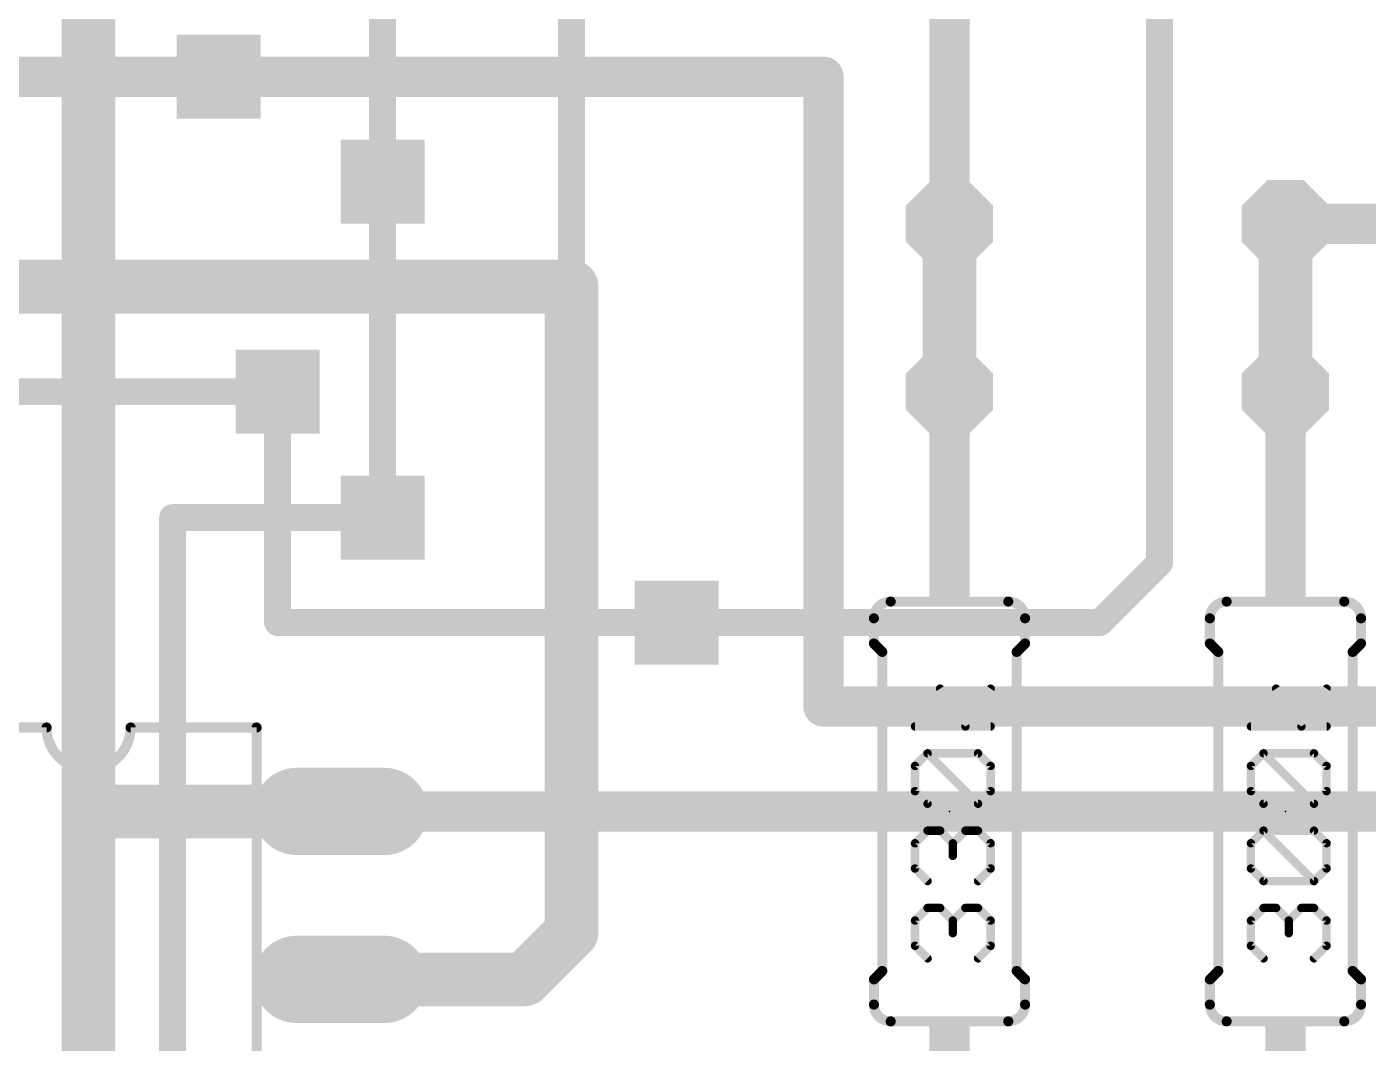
# Model space of a CAD drawing. Extents: x 0 to 165, y -10 to 137.
# Drawn here: x 99.08 to 119.36, y 36.5 to 51.87 of the extents above; entities that cross this region are included whole.
import ezdxf

# ---------------------------------------------------------------- set-up
doc = ezdxf.new("R2010")
doc.units = 0
for name, color, linetype in [('1', 14, 'CONTINUOUS'), ('16', 174, 'CONTINUOUS'), ('17', 94, 'CONTINUOUS'), ('18', 94, 'CONTINUOUS'), ('21', 251, 'CONTINUOUS'), ('23', 178, 'CONTINUOUS'), ('27', 251, 'CONTINUOUS'), ('51', 251, 'CONTINUOUS')]:
    doc.layers.add(name, color=color, linetype=linetype)

# ---------------------------------------------------------------- blocks, each defined once
blk = doc.blocks.new('RECT')
blk.add_solid([(-0.5, -0.5), (0.5, -0.5), (-0.5, 0.5), (0.5, 0.5)])
blk = doc.blocks.new('OCTAGONP')
at = {"const_width": 0.5}
blk.add_lwpolyline([(-0.25, -0.1036), (-0.25, 0.1036), (-0.1036, 0.25), (0.1036, 0.25), (0.25, 0.1036), (0.25, -0.1036), (0.1036, -0.25), (-0.1036, -0.25), (-0.25, -0.1036), (-0.25, 0.1036)], dxfattribs=at)
blk = doc.blocks.new('LONGP100')
at = {"const_width": 1}
blk.add_lwpolyline([(-0.5, 0), (0.5, 0)], dxfattribs=at)
at = {"const_width": 0.5}
for points in [[(-0.5, 0.25, 1), (-0.5, -0.25)], [(0.5, -0.25, 1), (0.5, 0.25)]]:
    blk.add_lwpolyline(points, format="xyb", dxfattribs=at)
blk = doc.blocks.new('SQUAREV')
blk.add_solid([(-0.5, -0.5), (0.5, -0.5), (-0.5, 0.5), (0.5, 0.5)])

msp = doc.modelspace()

# ---------------------------------------------------------------- linework, layer by layer
at = {"layer": '1'}
for points, const_width in [([(100.0125, 54.61), (100.0125, 40.005)], 0.8128), ([(101.98, 51.1175), (111.125, 51.1175)], 0.6096), ([(111.125, 51.1175), (111.125, 41.5925)], 0.6096), ([(104.4575, 44.45), (104.4575, 49.53)], 0.4064), ([(102.87, 46.355), (102.87, 42.8625)], 0.4064), ([(102.87, 42.8625), (108.9025, 42.8625)], 0.4064), ([(111.125, 41.5925), (121.285, 41.5925)], 0.6096), ([(100.0125, 40.005), (103.8225, 40.005)], 0.8128), ([(100.0125, 40.005), (100.0125, 19.05)], 0.8128), ([(103.8225, 40.005), (119.6975, 40.005)], 0.6096)]:
    msp.add_lwpolyline(points, dxfattribs=dict(at, const_width=const_width))
for points, const_width in [([(101.98, 51.2699, 1), (101.98, 50.9651)], 0.3048), ([(111.2774, 51.1175, 1), (110.9726, 51.1175)], 0.3048), ([(111.125, 50.9651, 1), (111.125, 51.2699)], 0.3048), ([(104.5591, 49.53, 1), (104.3559, 49.53)], 0.2032), ([(102.9716, 46.355, 1), (102.7684, 46.355)], 0.2032), ([(104.3559, 44.45, 1), (104.5591, 44.45)], 0.2032), ([(102.87, 42.9641, 1), (102.87, 42.7609)], 0.2032), ([(108.9025, 42.7609, 1), (108.9025, 42.9641)], 0.2032), ([(102.7684, 42.8625, 1), (102.9716, 42.8625)], 0.2032), ([(111.125, 41.7449, 1), (111.125, 41.4401)], 0.3048), ([(110.9726, 41.5925, 1), (111.2774, 41.5925)], 0.3048), ([(100.0125, 40.2082, 1), (100.0125, 39.8018)], 0.4064), ([(100.2157, 40.005, 1), (99.8093, 40.005)], 0.4064), ([(103.8225, 39.8018, 1), (103.8225, 40.2082)], 0.4064), ([(99.8093, 40.005, 1), (100.2157, 40.005)], 0.4064), ([(103.8225, 40.1574, 1), (103.8225, 39.8526)], 0.3048)]:
    msp.add_lwpolyline(points, format="xyb", dxfattribs=dict(at, const_width=const_width))
at = {"layer": '16'}
for points, const_width in [([(104.4575, 49.53), (104.4575, 58.1025)], 0.4064), ([(107.315, 47.9425), (107.315, 58.1025)], 0.4064), ([(116.205, 43.7605), (116.205, 57.4675)], 0.4064), ([(98.1075, 51.1175), (101.98, 51.1175)], 0.6096), ([(113.03, 46.355), (113.03, 48.895)], 0.8128), ([(118.11, 46.355), (118.11, 48.895)], 0.8128), ([(85.4075, 47.9425), (107.315, 47.9425)], 0.8128), ([(107.315, 47.9425), (107.315, 38.1749)], 0.8128), ([(92.3925, 46.355), (102.87, 46.355)], 0.4064), ([(101.2825, 20.955), (101.2825, 44.45)], 0.4064), ([(101.2825, 44.45), (104.4575, 44.45)], 0.4064), ([(115.307, 42.8625), (116.205, 43.7605)], 0.4064), ([(108.9025, 42.8625), (115.307, 42.8625)], 0.4064), ([(107.315, 38.1749), (106.6051, 37.465)], 0.8128), ([(106.6051, 37.465), (103.8225, 37.465)], 0.8128)]:
    msp.add_lwpolyline(points, dxfattribs=dict(at, const_width=const_width))
for points, const_width in [([(101.98, 50.9651, 1), (101.98, 51.2699)], 0.3048), ([(104.3559, 49.53, 1), (104.5591, 49.53)], 0.2032), ([(113.2332, 48.895, 1), (112.8268, 48.895)], 0.4064), ([(118.3132, 48.895, 1), (117.9068, 48.895)], 0.4064), ([(107.5182, 47.9425, 1), (107.1118, 47.9425)], 0.4064), ([(107.315, 47.7393, 1), (107.315, 48.1457)], 0.4064), ([(107.2134, 47.9425, 1), (107.4166, 47.9425)], 0.2032), ([(102.87, 46.2534, 1), (102.87, 46.4566)], 0.2032), ([(112.8268, 46.355, 1), (113.2332, 46.355)], 0.4064), ([(117.9068, 46.355, 1), (118.3132, 46.355)], 0.4064), ([(101.3841, 44.45, 1), (101.1809, 44.45)], 0.2032), ([(101.2825, 44.5516, 1), (101.2825, 44.3484)], 0.2032), ([(104.4575, 44.3484, 1), (104.4575, 44.5516)], 0.2032), ([(116.1034, 43.7605, 1), (116.3066, 43.7605)], 0.2032), ([(116.2768, 43.6887, 1), (116.1332, 43.8323)], 0.2032), ([(108.9025, 42.9641, 1), (108.9025, 42.7609)], 0.2032), ([(115.2352, 42.9343, 1), (115.3788, 42.7907)], 0.2032), ([(115.307, 42.7609, 1), (115.307, 42.9641)], 0.2032), ([(107.4587, 38.0312, 1), (107.1713, 38.3186)], 0.4064), ([(107.1118, 38.1749, 1), (107.5182, 38.1749)], 0.4064), ([(103.8225, 37.6682, 1), (103.8225, 37.2618)], 0.4064), ([(106.4614, 37.6087, 1), (106.7488, 37.3213)], 0.4064), ([(106.6051, 37.2618, 1), (106.6051, 37.6682)], 0.4064)]:
    msp.add_lwpolyline(points, format="xyb", dxfattribs=dict(at, const_width=const_width))
at = {"layer": '21'}
for points, const_width in [([(113.03, 50.8), (113.03, 51.181)], 0.6096), ([(113.03, 44.45), (113.03, 44.069)], 0.6096), ([(118.11, 44.45), (118.11, 44.069)], 0.6096), ([(113.919, 43.18), (112.141, 43.18)], 0.1524), ([(118.999, 43.18), (117.221, 43.18)], 0.1524), ([(111.887, 42.926), (111.887, 42.545)], 0.1524), ([(114.173, 42.926), (114.173, 42.545)], 0.1524), ([(116.967, 42.926), (116.967, 42.545)], 0.1524), ([(119.253, 42.926), (119.253, 42.545)], 0.1524), ([(112.014, 42.418), (111.887, 42.545)], 0.1524), ([(114.046, 42.418), (114.173, 42.545)], 0.1524), ([(117.094, 42.418), (116.967, 42.545)], 0.1524), ([(119.126, 42.418), (119.253, 42.545)], 0.1524), ([(112.014, 42.418), (112.014, 37.592)], 0.1524), ([(114.046, 42.418), (114.046, 37.592)], 0.1524), ([(117.094, 42.418), (117.094, 37.592)], 0.1524), ([(119.126, 42.418), (119.126, 37.592)], 0.1524), ([(99.3775, 41.275), (97.4725, 41.275)], 0.1524), ([(102.5525, 41.275), (100.6475, 41.275)], 0.1524), ([(102.5525, 41.275), (102.5525, 31.115)], 0.1524), ([(112.014, 37.592), (111.887, 37.465)], 0.1524), ([(111.887, 37.084), (111.887, 37.465)], 0.1524), ([(114.046, 37.592), (114.173, 37.465)], 0.1524), ([(114.173, 37.084), (114.173, 37.465)], 0.1524), ([(117.094, 37.592), (116.967, 37.465)], 0.1524), ([(116.967, 37.084), (116.967, 37.465)], 0.1524), ([(119.126, 37.592), (119.253, 37.465)], 0.1524), ([(119.253, 37.084), (119.253, 37.465)], 0.1524), ([(113.919, 36.83), (112.141, 36.83)], 0.1524), ([(118.999, 36.83), (117.221, 36.83)], 0.1524)]:
    msp.add_lwpolyline(points, dxfattribs=dict(at, const_width=const_width))
for points, const_width in [([(113.1824, 51.181, 1), (112.8776, 51.181)], 0.3048), ([(112.8776, 50.8, 1), (113.1824, 50.8)], 0.3048), ([(113.1824, 44.45, 1), (112.8776, 44.45)], 0.3048), ([(118.2624, 44.45, 1), (117.9576, 44.45)], 0.3048), ([(112.8776, 44.069, 1), (113.1824, 44.069)], 0.3048), ([(117.9576, 44.069, 1), (118.2624, 44.069)], 0.3048), ([(112.141, 43.18, 0.4142), (111.887, 42.926)], 0.1524), ([(112.141, 43.2181, 1), (112.141, 43.1419)], 0.0762), ([(112.141, 43.1419, 1), (112.141, 43.2181)], 0.0762), ([(114.173, 42.926, 0.4142), (113.919, 43.18)], 0.1524), ([(113.919, 43.2181, 1), (113.919, 43.1419)], 0.0762), ([(113.919, 43.1419, 1), (113.919, 43.2181)], 0.0762), ([(117.221, 43.18, 0.4142), (116.967, 42.926)], 0.1524), ([(117.221, 43.2181, 1), (117.221, 43.1419)], 0.0762), ([(117.221, 43.1419, 1), (117.221, 43.2181)], 0.0762), ([(119.253, 42.926, 0.4142), (118.999, 43.18)], 0.1524), ([(118.999, 43.2181, 1), (118.999, 43.1419)], 0.0762), ([(118.999, 43.1419, 1), (118.999, 43.2181)], 0.0762), ([(111.9251, 42.926, 1), (111.8489, 42.926)], 0.0762), ([(114.2111, 42.926, 1), (114.1349, 42.926)], 0.0762), ([(117.0051, 42.926, 1), (116.9289, 42.926)], 0.0762), ([(119.2911, 42.926, 1), (119.2149, 42.926)], 0.0762), ([(111.8489, 42.926, 1), (111.9251, 42.926)], 0.0762), ([(114.1349, 42.926, 1), (114.2111, 42.926)], 0.0762), ([(116.9289, 42.926, 1), (117.0051, 42.926)], 0.0762), ([(119.2149, 42.926, 1), (119.2911, 42.926)], 0.0762), ([(111.9139, 42.5719, 1), (111.8601, 42.5181)], 0.0762), ([(114.1999, 42.5181, 1), (114.1461, 42.5719)], 0.0762), ([(116.9939, 42.5719, 1), (116.9401, 42.5181)], 0.0762), ([(119.2799, 42.5181, 1), (119.2261, 42.5719)], 0.0762), ([(111.8489, 42.545, 1), (111.9251, 42.545)], 0.0762), ([(112.0521, 42.418, 1), (111.9759, 42.418)], 0.0762), ([(111.9871, 42.3911, 1), (112.0409, 42.4449)], 0.0762), ([(114.0841, 42.418, 1), (114.0079, 42.418)], 0.0762), ([(114.0191, 42.4449, 1), (114.0729, 42.3911)], 0.0762), ([(114.1349, 42.545, 1), (114.2111, 42.545)], 0.0762), ([(116.9289, 42.545, 1), (117.0051, 42.545)], 0.0762), ([(117.1321, 42.418, 1), (117.0559, 42.418)], 0.0762), ([(117.0671, 42.3911, 1), (117.1209, 42.4449)], 0.0762), ([(119.1641, 42.418, 1), (119.0879, 42.418)], 0.0762), ([(119.0991, 42.4449, 1), (119.1529, 42.3911)], 0.0762), ([(119.2149, 42.545, 1), (119.2911, 42.545)], 0.0762), ([(99.3775, 41.275, 1), (100.6475, 41.275)], 0.1524), ([(99.4156, 41.275, 1), (99.3394, 41.275)], 0.0762), ([(99.3775, 41.2369, 1), (99.3775, 41.3131)], 0.0762), ([(100.6856, 41.275, 1), (100.6094, 41.275)], 0.0762), ([(100.6475, 41.3131, 1), (100.6475, 41.2369)], 0.0762), ([(102.5906, 41.275, 1), (102.5144, 41.275)], 0.0762), ([(102.5525, 41.2369, 1), (102.5525, 41.3131)], 0.0762), ([(111.9251, 37.465, 1), (111.8489, 37.465)], 0.0762), ([(111.8601, 37.4919, 1), (111.9139, 37.4381)], 0.0762), ([(111.9759, 37.592, 1), (112.0521, 37.592)], 0.0762), ([(112.0409, 37.5651, 1), (111.9871, 37.6189)], 0.0762), ([(114.0079, 37.592, 1), (114.0841, 37.592)], 0.0762), ([(114.0729, 37.6189, 1), (114.0191, 37.5651)], 0.0762), ([(114.2111, 37.465, 1), (114.1349, 37.465)], 0.0762), ([(114.1461, 37.4381, 1), (114.1999, 37.4919)], 0.0762), ([(117.0051, 37.465, 1), (116.9289, 37.465)], 0.0762), ([(116.9401, 37.4919, 1), (116.9939, 37.4381)], 0.0762), ([(117.0559, 37.592, 1), (117.1321, 37.592)], 0.0762), ([(117.1209, 37.5651, 1), (117.0671, 37.6189)], 0.0762), ([(119.0879, 37.592, 1), (119.1641, 37.592)], 0.0762), ([(119.1529, 37.6189, 1), (119.0991, 37.5651)], 0.0762), ([(119.2911, 37.465, 1), (119.2149, 37.465)], 0.0762), ([(119.2261, 37.4381, 1), (119.2799, 37.4919)], 0.0762), ([(111.887, 37.084, 0.4142), (112.141, 36.83)], 0.1524), ([(111.9251, 37.084, 1), (111.8489, 37.084)], 0.0762), ([(111.8489, 37.084, 1), (111.9251, 37.084)], 0.0762), ([(113.919, 36.83, 0.4142), (114.173, 37.084)], 0.1524), ([(114.2111, 37.084, 1), (114.1349, 37.084)], 0.0762), ([(114.1349, 37.084, 1), (114.2111, 37.084)], 0.0762), ([(116.967, 37.084, 0.4142), (117.221, 36.83)], 0.1524), ([(117.0051, 37.084, 1), (116.9289, 37.084)], 0.0762), ([(116.9289, 37.084, 1), (117.0051, 37.084)], 0.0762), ([(118.999, 36.83, 0.4142), (119.253, 37.084)], 0.1524), ([(119.2911, 37.084, 1), (119.2149, 37.084)], 0.0762), ([(119.2149, 37.084, 1), (119.2911, 37.084)], 0.0762), ([(112.141, 36.8681, 1), (112.141, 36.7919)], 0.0762), ([(112.141, 36.7919, 1), (112.141, 36.8681)], 0.0762), ([(113.919, 36.8681, 1), (113.919, 36.7919)], 0.0762), ([(113.919, 36.7919, 1), (113.919, 36.8681)], 0.0762), ([(117.221, 36.8681, 1), (117.221, 36.7919)], 0.0762), ([(117.221, 36.7919, 1), (117.221, 36.8681)], 0.0762), ([(118.999, 36.8681, 1), (118.999, 36.7919)], 0.0762), ([(118.999, 36.7919, 1), (118.999, 36.8681)], 0.0762)]:
    msp.add_lwpolyline(points, format="xyb", dxfattribs=dict(at, const_width=const_width))
at = {"layer": '23'}
for p in [(113.03, 40.005), (118.11, 40.005)]:
    msp.add_point(p, dxfattribs=at)
at = {"layer": '27', "const_width": 0.0635}
for points in [[(112.9161, 41.8803, 1), (112.8632, 41.8451)], [(113.6787, 41.8451, 1), (113.6259, 41.8803)], [(117.9961, 41.8803, 1), (117.9432, 41.8451)], [(118.7587, 41.8451, 1), (118.7059, 41.8803)], [(112.5083, 41.3224, 1), (112.5083, 41.2589)], [(113.2446, 41.3083, 1), (113.2974, 41.2731)], [(113.2446, 41.2731, 1), (113.2974, 41.3083)], [(113.6523, 41.2589, 1), (113.6523, 41.3224)], [(117.5883, 41.3224, 1), (117.5883, 41.2589)], [(118.3246, 41.3083, 1), (118.3774, 41.2731)], [(118.3246, 41.2731, 1), (118.3774, 41.3083)], [(118.7323, 41.2589, 1), (118.7323, 41.3224)], [(112.699, 40.9157, 1), (112.699, 40.8522)], [(112.7214, 40.9064, 1), (112.6765, 40.8615)], [(112.7214, 40.8615, 1), (112.6765, 40.9064)], [(113.4841, 40.9064, 1), (113.4392, 40.8615)], [(113.4616, 40.8522, 1), (113.4616, 40.9157)], [(117.779, 40.9157, 1), (117.779, 40.8522)], [(117.8014, 40.9064, 1), (117.7565, 40.8615)], [(117.8014, 40.8615, 1), (117.7565, 40.9064)], [(118.5641, 40.9064, 1), (118.5192, 40.8615)], [(118.5416, 40.8522, 1), (118.5416, 40.9157)], [(112.5401, 40.6933, 1), (112.4766, 40.6933)], [(112.4859, 40.7157, 1), (112.5308, 40.6708)], [(113.6841, 40.6933, 1), (113.6206, 40.6933)], [(113.6298, 40.6708, 1), (113.6748, 40.7157)], [(117.6201, 40.6933, 1), (117.5566, 40.6933)], [(117.5659, 40.7157, 1), (117.6108, 40.6708)], [(118.7641, 40.6933, 1), (118.7006, 40.6933)], [(118.7098, 40.6708, 1), (118.7548, 40.7157)], [(112.5308, 40.3344, 1), (112.4859, 40.2895)], [(113.6748, 40.2895, 1), (113.6298, 40.3344)], [(117.6108, 40.3344, 1), (117.5659, 40.2895)], [(118.7548, 40.2895, 1), (118.7098, 40.3344)], [(112.4766, 40.312, 1), (112.5401, 40.312)], [(112.699, 40.153, 1), (112.699, 40.0895)], [(112.6765, 40.0988, 1), (112.7214, 40.1437)], [(113.4392, 40.1437, 1), (113.4841, 40.0988)], [(113.4392, 40.0988, 1), (113.4841, 40.1437)], [(113.4616, 40.0895, 1), (113.4616, 40.153)], [(113.6206, 40.312, 1), (113.6841, 40.312)], [(117.5566, 40.312, 1), (117.6201, 40.312)], [(117.779, 40.153, 1), (117.779, 40.0895)], [(117.7565, 40.0988, 1), (117.8014, 40.1437)], [(118.5192, 40.1437, 1), (118.5641, 40.0988)], [(118.5192, 40.0988, 1), (118.5641, 40.1437)], [(118.5416, 40.0895, 1), (118.5416, 40.153)], [(118.7006, 40.312, 1), (118.7641, 40.312)], [(112.699, 39.7463, 1), (112.699, 39.6828)], [(112.7214, 39.6921, 1), (112.6765, 39.737)], [(112.9121, 39.737, 1), (112.8672, 39.6921)], [(112.8897, 39.6828, 1), (112.8897, 39.7463)], [(113.271, 39.7463, 1), (113.271, 39.6828)], [(113.2934, 39.6921, 1), (113.2485, 39.737)], [(113.4841, 39.737, 1), (113.4392, 39.6921)], [(113.4616, 39.6828, 1), (113.4616, 39.7463)], [(117.779, 39.7463, 1), (117.779, 39.6828)], [(117.8014, 39.737, 1), (117.7565, 39.6921)], [(117.8014, 39.6921, 1), (117.7565, 39.737)], [(118.5641, 39.737, 1), (118.5192, 39.6921)], [(118.5416, 39.6828, 1), (118.5416, 39.7463)], [(112.5401, 39.5239, 1), (112.4766, 39.5239)], [(112.4859, 39.5463, 1), (112.5308, 39.5014)], [(113.1121, 39.5239, 1), (113.0486, 39.5239)], [(113.0579, 39.5463, 1), (113.1028, 39.5014)], [(113.0579, 39.5014, 1), (113.1028, 39.5463)], [(113.6841, 39.5239, 1), (113.6206, 39.5239)], [(113.6298, 39.5014, 1), (113.6748, 39.5463)], [(117.6201, 39.5239, 1), (117.5566, 39.5239)], [(117.5659, 39.5463, 1), (117.6108, 39.5014)], [(118.7641, 39.5239, 1), (118.7006, 39.5239)], [(118.7098, 39.5014, 1), (118.7548, 39.5463)], [(113.0486, 39.3332, 1), (113.1121, 39.3332)], [(112.5308, 39.165, 1), (112.4859, 39.1201)], [(112.4766, 39.1426, 1), (112.5401, 39.1426)], [(113.6206, 39.1426, 1), (113.6841, 39.1426)], [(113.6748, 39.1201, 1), (113.6298, 39.165)], [(117.6108, 39.165, 1), (117.5659, 39.1201)], [(117.5566, 39.1426, 1), (117.6201, 39.1426)], [(118.7006, 39.1426, 1), (118.7641, 39.1426)], [(118.7548, 39.1201, 1), (118.7098, 39.165)], [(112.6765, 38.9294, 1), (112.7214, 38.9743)], [(113.4392, 38.9743, 1), (113.4841, 38.9294)], [(117.779, 38.9836, 1), (117.779, 38.9201)], [(117.7565, 38.9294, 1), (117.8014, 38.9743)], [(118.5192, 38.9743, 1), (118.5641, 38.9294)], [(118.5192, 38.9294, 1), (118.5641, 38.9743)], [(118.5416, 38.9201, 1), (118.5416, 38.9836)], [(112.699, 38.5769, 1), (112.699, 38.5134)], [(112.7214, 38.5227, 1), (112.6765, 38.5676)], [(112.9121, 38.5676, 1), (112.8672, 38.5227)], [(112.8897, 38.5134, 1), (112.8897, 38.5769)], [(113.271, 38.5769, 1), (113.271, 38.5134)], [(113.2934, 38.5227, 1), (113.2485, 38.5676)], [(113.4841, 38.5676, 1), (113.4392, 38.5227)], [(113.4616, 38.5134, 1), (113.4616, 38.5769)], [(117.779, 38.5769, 1), (117.779, 38.5134)], [(117.8014, 38.5227, 1), (117.7565, 38.5676)], [(117.9921, 38.5676, 1), (117.9472, 38.5227)], [(117.9697, 38.5134, 1), (117.9697, 38.5769)], [(118.351, 38.5769, 1), (118.351, 38.5134)], [(118.3734, 38.5227, 1), (118.3285, 38.5676)], [(118.5641, 38.5676, 1), (118.5192, 38.5227)], [(118.5416, 38.5134, 1), (118.5416, 38.5769)], [(112.5401, 38.3545, 1), (112.4766, 38.3545)], [(112.4859, 38.3769, 1), (112.5308, 38.332)], [(113.1121, 38.3545, 1), (113.0486, 38.3545)], [(113.0579, 38.3769, 1), (113.1028, 38.332)], [(113.0579, 38.332, 1), (113.1028, 38.3769)], [(113.6841, 38.3545, 1), (113.6206, 38.3545)], [(113.6298, 38.332, 1), (113.6748, 38.3769)], [(117.6201, 38.3545, 1), (117.5566, 38.3545)], [(117.5659, 38.3769, 1), (117.6108, 38.332)], [(118.1921, 38.3545, 1), (118.1286, 38.3545)], [(118.1379, 38.3769, 1), (118.1828, 38.332)], [(118.1379, 38.332, 1), (118.1828, 38.3769)], [(118.7641, 38.3545, 1), (118.7006, 38.3545)], [(118.7098, 38.332, 1), (118.7548, 38.3769)], [(113.0486, 38.1638, 1), (113.1121, 38.1638)], [(118.1286, 38.1638, 1), (118.1921, 38.1638)], [(112.5308, 37.9956, 1), (112.4859, 37.9507)], [(112.4766, 37.9732, 1), (112.5401, 37.9732)], [(113.6206, 37.9732, 1), (113.6841, 37.9732)], [(113.6748, 37.9507, 1), (113.6298, 37.9956)], [(117.6108, 37.9956, 1), (117.5659, 37.9507)], [(117.5566, 37.9732, 1), (117.6201, 37.9732)], [(118.7006, 37.9732, 1), (118.7641, 37.9732)], [(118.7548, 37.9507, 1), (118.7098, 37.9956)], [(112.6765, 37.76, 1), (112.7214, 37.805)], [(113.4392, 37.805, 1), (113.4841, 37.76)], [(117.7565, 37.76, 1), (117.8014, 37.805)], [(118.5192, 37.805, 1), (118.5641, 37.76)]]:
    msp.add_lwpolyline(points, format="xyb", dxfattribs=at)
at = {"layer": '27', "const_width": 0.127}
for points in [[(113.271, 41.2907), (112.8897, 41.8627)], [(113.6523, 41.8627), (113.271, 41.2907)], [(118.351, 41.2907), (117.9697, 41.8627)], [(118.7323, 41.8627), (118.351, 41.2907)], [(113.6523, 41.2907), (112.5083, 41.2907)], [(118.7323, 41.2907), (117.5883, 41.2907)], [(112.5083, 40.6933), (112.699, 40.8839)], [(112.699, 40.8839), (113.4616, 40.8839)], [(113.4616, 40.1213), (112.699, 40.8839)], [(113.4616, 40.8839), (113.6523, 40.6933)], [(117.5883, 40.6933), (117.779, 40.8839)], [(117.779, 40.8839), (118.5416, 40.8839)], [(118.5416, 40.1213), (117.779, 40.8839)], [(118.5416, 40.8839), (118.7323, 40.6933)], [(112.5083, 40.312), (112.5083, 40.6933)], [(113.6523, 40.6933), (113.6523, 40.312)], [(117.5883, 40.312), (117.5883, 40.6933)], [(118.7323, 40.6933), (118.7323, 40.312)], [(112.699, 40.1213), (112.5083, 40.312)], [(113.6523, 40.312), (113.4616, 40.1213)], [(117.779, 40.1213), (117.5883, 40.312)], [(118.7323, 40.312), (118.5416, 40.1213)], [(113.4616, 40.1213), (112.699, 40.1213)], [(118.5416, 40.1213), (117.779, 40.1213)], [(112.5083, 39.5239), (112.699, 39.7145)], [(112.699, 39.7145), (112.8897, 39.7145)], [(112.8897, 39.7145), (113.0803, 39.5239)], [(113.0803, 39.5239), (113.271, 39.7145)], [(113.271, 39.7145), (113.4616, 39.7145)], [(113.4616, 39.7145), (113.6523, 39.5239)], [(117.5883, 39.5239), (117.779, 39.7145)], [(117.779, 39.7145), (118.5416, 39.7145)], [(118.5416, 38.9519), (117.779, 39.7145)], [(118.5416, 39.7145), (118.7323, 39.5239)], [(112.5083, 39.1426), (112.5083, 39.5239)], [(113.0803, 39.5239), (113.0803, 39.3332)], [(113.6523, 39.5239), (113.6523, 39.1426)], [(117.5883, 39.1426), (117.5883, 39.5239)], [(118.7323, 39.5239), (118.7323, 39.1426)], [(112.699, 38.9519), (112.5083, 39.1426)], [(113.6523, 39.1426), (113.4616, 38.9519)], [(117.779, 38.9519), (117.5883, 39.1426)], [(118.7323, 39.1426), (118.5416, 38.9519)], [(118.5416, 38.9519), (117.779, 38.9519)], [(112.5083, 38.3545), (112.699, 38.5451)], [(112.699, 38.5451), (112.8897, 38.5451)], [(112.8897, 38.5451), (113.0803, 38.3545)], [(113.0803, 38.3545), (113.271, 38.5451)], [(113.271, 38.5451), (113.4616, 38.5451)], [(113.4616, 38.5451), (113.6523, 38.3545)], [(117.5883, 38.3545), (117.779, 38.5451)], [(117.779, 38.5451), (117.9697, 38.5451)], [(117.9697, 38.5451), (118.1603, 38.3545)], [(118.1603, 38.3545), (118.351, 38.5451)], [(118.351, 38.5451), (118.5416, 38.5451)], [(118.5416, 38.5451), (118.7323, 38.3545)], [(112.5083, 37.9732), (112.5083, 38.3545)], [(113.0803, 38.3545), (113.0803, 38.1638)], [(113.6523, 38.3545), (113.6523, 37.9732)], [(117.5883, 37.9732), (117.5883, 38.3545)], [(118.1603, 38.3545), (118.1603, 38.1638)], [(118.7323, 38.3545), (118.7323, 37.9732)], [(112.699, 37.7825), (112.5083, 37.9732)], [(113.6523, 37.9732), (113.4616, 37.7825)], [(117.779, 37.7825), (117.5883, 37.9732)], [(118.7323, 37.9732), (118.5416, 37.7825)]]:
    msp.add_lwpolyline(points, dxfattribs=at)
at = {"layer": '51', "const_width": 0.6096}
for points in [[(113.03, 48.895), (113.03, 49.911)], [(118.11, 48.895), (119.126, 48.895)], [(113.03, 46.355), (113.03, 45.339)], [(118.11, 46.355), (118.11, 45.339)]]:
    msp.add_lwpolyline(points, dxfattribs=at)
at = {"layer": '51', "const_width": 0.3048}
for points in [[(113.1824, 49.911, 1), (112.8776, 49.911)], [(118.11, 49.0474, 1), (118.11, 48.7426)], [(119.126, 48.7426, 1), (119.126, 49.0474)], [(112.8776, 48.895, 1), (113.1824, 48.895)], [(113.1824, 46.355, 1), (112.8776, 46.355)], [(118.2624, 46.355, 1), (117.9576, 46.355)], [(112.8776, 45.339, 1), (113.1824, 45.339)], [(117.9576, 45.339, 1), (118.2624, 45.339)]]:
    msp.add_lwpolyline(points, format="xyb", dxfattribs=at)

# ---------------------------------------------------------------- block references
at = {"layer": '17', "xscale": 1.3208, "yscale": 1.3208}
for p, rotation in [((113.03, 48.895), 270), ((113.03, 48.895), 270), ((113.03, 46.355), 90), ((113.03, 46.355), 90), ((118.11, 46.355), 90), ((118.11, 46.355), 90)]:
    msp.add_blockref('OCTAGONP', p, dxfattribs=dict(at, rotation=rotation))
for name, p in [('OCTAGONP', (118.11, 48.895)), ('OCTAGONP', (118.11, 48.895)), ('LONGP100', (103.8225, 40.005)), ('LONGP100', (103.8225, 40.005)), ('LONGP100', (103.8225, 37.465)), ('LONGP100', (103.8225, 37.465))]:
    msp.add_blockref(name, p, dxfattribs=at)
at = {"layer": '18', "xscale": 1.27, "yscale": 1.27}
for p in [(101.98, 51.1175), (101.98, 51.1175), (104.4575, 49.53), (104.4575, 49.53), (102.87, 46.355), (102.87, 46.355), (104.4575, 44.45), (104.4575, 44.45), (108.9025, 42.8625), (108.9025, 42.8625)]:
    msp.add_blockref('SQUAREV', p, dxfattribs=at)
at = {"layer": '21', "xscale": 0.8636, "yscale": 0.6096}
for p, rotation in [((113.03, 51.6382), 270), ((113.03, 50.3682), 270), ((113.03, 44.8818), 90), ((118.11, 44.8818), 90), ((113.03, 43.6118), 90), ((118.11, 43.6118), 90), ((113.03, 36.3982), 90), ((118.11, 36.3982), 90)]:
    msp.add_blockref('RECT', p, dxfattribs=dict(at, rotation=rotation))
msp.add_blockref('RECT', (119.5832, 48.895), dxfattribs=at)

doc.saveas('drawing.dxf')
